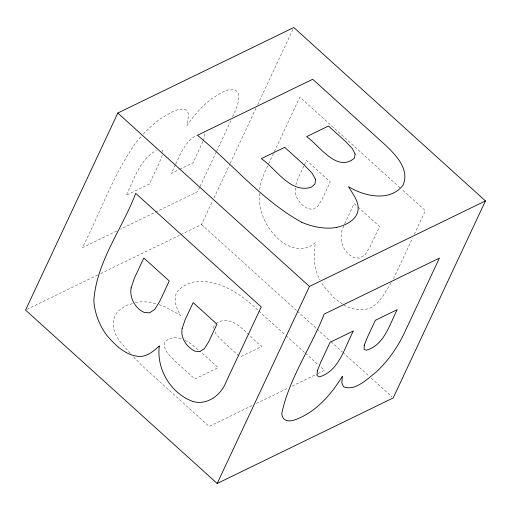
<?xml version="1.0" encoding="UTF-8"?>
<svg xmlns="http://www.w3.org/2000/svg" width="511" height="511" viewBox="0 0 511 511"><rect width="100%" height="100%" fill="white"/><g stroke="black" fill="none" stroke-linecap="round" stroke-linejoin="round"><path stroke-width="0.38" stroke-dasharray="2.56 1.92" d="M295.358 187.952C294.042 196.805 300.34 204.726 307.82 208.673L312.924 209.389L317.644 206.438L322.128 199.233L330.253 181.897L306.447 160.358L304.141 165.289M259.333 193.35C258.17 210.27 265.663 227.261 278.054 238.682C288.804 248.333 303.47 253.335 315.389 242.514C313.473 255.078 313.658 268.332 319.848 279.773M204.553 133.786L204.336 137.766L203.174 140.71M162.511 152.169L162.632 150.63L160.499 149.244M213.617 328.228L214.32 324.798L215.431 323.904M259.588 189.524L261.351 181.06L264.902 171.766L268.262 164.587M295.837 184.969L298.207 177.962L303.809 165.992M343.89 225.983C337.682 237.2 342.07 252.364 354.04 257.563L359.687 258.157L365.039 254.829L370.041 246.851L379.564 226.52L357.604 206.648M202.88 141.451L193.184 162.734L179.617 169.333M162.268 155.255L158.876 163.775L149.397 184.024L126.045 195.368C134.208 179.559 139.529 159.496 156.379 150.438M232.652 116.974C235.577 109.284 240.745 100.75 237.813 92.331L235.488 90.089C226.686 87.451 218.823 94.669 211.726 98.674C201.922 106.071 193.899 115.505 186.962 125.578L188.559 115.48L187.907 112.203L186.291 110.101C177.815 106.633 169.218 114.106 162.025 117.728A48.155 16.92 -47.9 0 0 142.167 135.306M175.388 164.689L171.332 173.363L178.959 169.652M175.727 163.967C180.76 153.319 185.646 141.208 196.448 135.172M199.712 187.307L197.693 191.612L120.385 229.19M200.05 186.592L216.185 152.137M216.517 151.422L230.972 120.558M180.785 234.626L201.532 224.546L212.685 200.727M214.039 197.84L229.924 163.916M230.263 163.194L256.286 107.623M257.64 104.736L293.467 28.233M268.601 163.871L273.979 152.387M274.318 151.671L299.861 97.122L401.097 188.731M344.657 223.754L354.136 203.506L357.023 206.125M393.47 278.808L412.613 237.941M414.293 234.357L425.369 210.692L401.691 189.268M391.119 282.794L383.052 295.85L377.239 303.183L371.855 307.271A48.155 33.975 64.1 0 1 343.628 304.882M215.987 323.457C233.687 311.774 249.54 338.301 261.951 346.375L240.1 356.997M116.802 230.934L82.443 247.631C100.13 212.915 112.95 175.267 135.485 143.195A48.155 16.92 -47.9 0 1 141.63 135.894M26.981 309.385L97.799 274.963M100.661 273.57L180.07 234.977M252.127 405.568L209.178 426.449L142.224 365.863L132.962 356.199M256.426 403.486L288.638 387.823M292.215 386.086L317.274 373.911M317.989 373.56L324.428 370.43L320.295 366.694M132.515 303.598L125.955 305.54L118.578 310.701A48.155 29.644 25.1 0 0 115.467 334.213L119.35 340.843L130.235 353.357M135.434 302.736C142.448 300.787 149.985 302.135 156.915 303.917M181.111 338.448L174.455 337.445L168.828 338.761L164.912 342.095L164.178 346.745L167.314 352.986L175.037 361.111L194.819 379.009L218.165 367.658L201.372 352.462M159.087 304.626L164.976 306.804L180.773 315.453C176.282 308.331 172.328 298.558 177.79 290.855C183.462 284.978 190.999 281.606 199.181 281.427C222.336 281.037 242.348 295.186 258.323 310.611M185.078 340.415L189.038 342.383L200.791 351.938M342.402 303.975L333.811 297.658L323.61 286.096L321.355 282.302M201.532 224.546L296.763 310.714M297.351 311.25L316.283 328.375M316.871 328.912L330.476 341.22M331.071 341.757L342.306 351.926M342.9 352.462L368.923 376.013M371.293 378.153L391.994 396.887M258.911 311.142L285.47 335.178M286.064 335.714L304.952 352.801M305.54 353.337L317.938 364.554M238.937 355.943L223.23 341.738L216.255 334.424L214.518 330.981"/><path stroke-width="0.77" d="M117.824 113.04L25.55 310.081L217.194 483.489L393.176 397.96L485.45 200.919L293.806 27.511L117.824 113.04L309.468 286.454L485.45 200.919M217.194 483.489L309.468 286.454M336.583 227.44C345.666 225.217 356.94 220.177 358.128 209.67C358.811 200.823 352.635 193.848 348.483 186.675C364.234 196.345 389.899 202.209 402.955 185.282C410.058 169.626 395.84 154.865 385.288 144.964L312.687 79.269L197.438 135.287C232.384 163.827 261.868 200.382 301.835 222.323M336.583 227.44A48.155 29.644 25.1 0 1 301.835 222.323M131.097 287.91C129.424 297.926 135.032 308.114 144.147 312.425L149.544 312.841L154.776 309.385L159.79 301.247L169.269 280.999L143.84 257.991L134.316 278.329L131.097 287.91M182.114 328.573C180.428 338.014 186.534 346.899 194.71 351.095L199.673 351.689L204.33 348.77L208.712 341.757L216.958 324.153L193.158 302.614L185.033 319.956L182.114 328.573M159.291 346.036C156.481 368.405 169.729 391.452 190.29 400.483C205.454 407.024 220.982 395.77 226.264 381.576L261.223 306.932L135.709 193.362C122.244 228.858 96.573 261.594 93.839 300.474A48.155 33.975 64.1 0 0 106.837 335.388C115.077 344.976 125.278 355.158 138.532 356.397C147.015 357.144 153.338 351.153 159.291 346.036M317.28 371.012L317.037 375.566L319.375 376.875C339.381 370.999 344.625 347.014 353.446 330.943L330.093 342.293L320.576 362.625L317.28 371.012M364.273 345.187L364.049 349.211L366.272 350.246C384.323 345.219 389.618 324.281 397.232 309.66L375.381 320.282L367.256 337.624L364.273 345.187M342.287 376.55L341.859 382.975L343.481 386.712C354.973 391.713 367.997 378.447 376.371 371.893C388.149 360.785 397.584 347.359 404.463 332.731L439.422 258.087L324.172 314.105C311.237 347.365 289.194 378.095 281.823 413.348A48.155 16.92 -47.9 0 0 293.135 420.412C314.872 413.469 330.547 395.278 342.287 376.55M315.517 179.533L314.961 184.049L311.365 187.205C290.325 193.841 275.991 168.617 261.325 158.659L284.672 147.309L304.364 165.13L312.247 173.338L315.517 179.533M355.126 154.086L354.41 158.142C336.909 173.203 319.062 145.124 306.606 136.648L328.464 126.025L345.589 141.521L352.379 148.65L355.126 154.086"/></g></svg>
